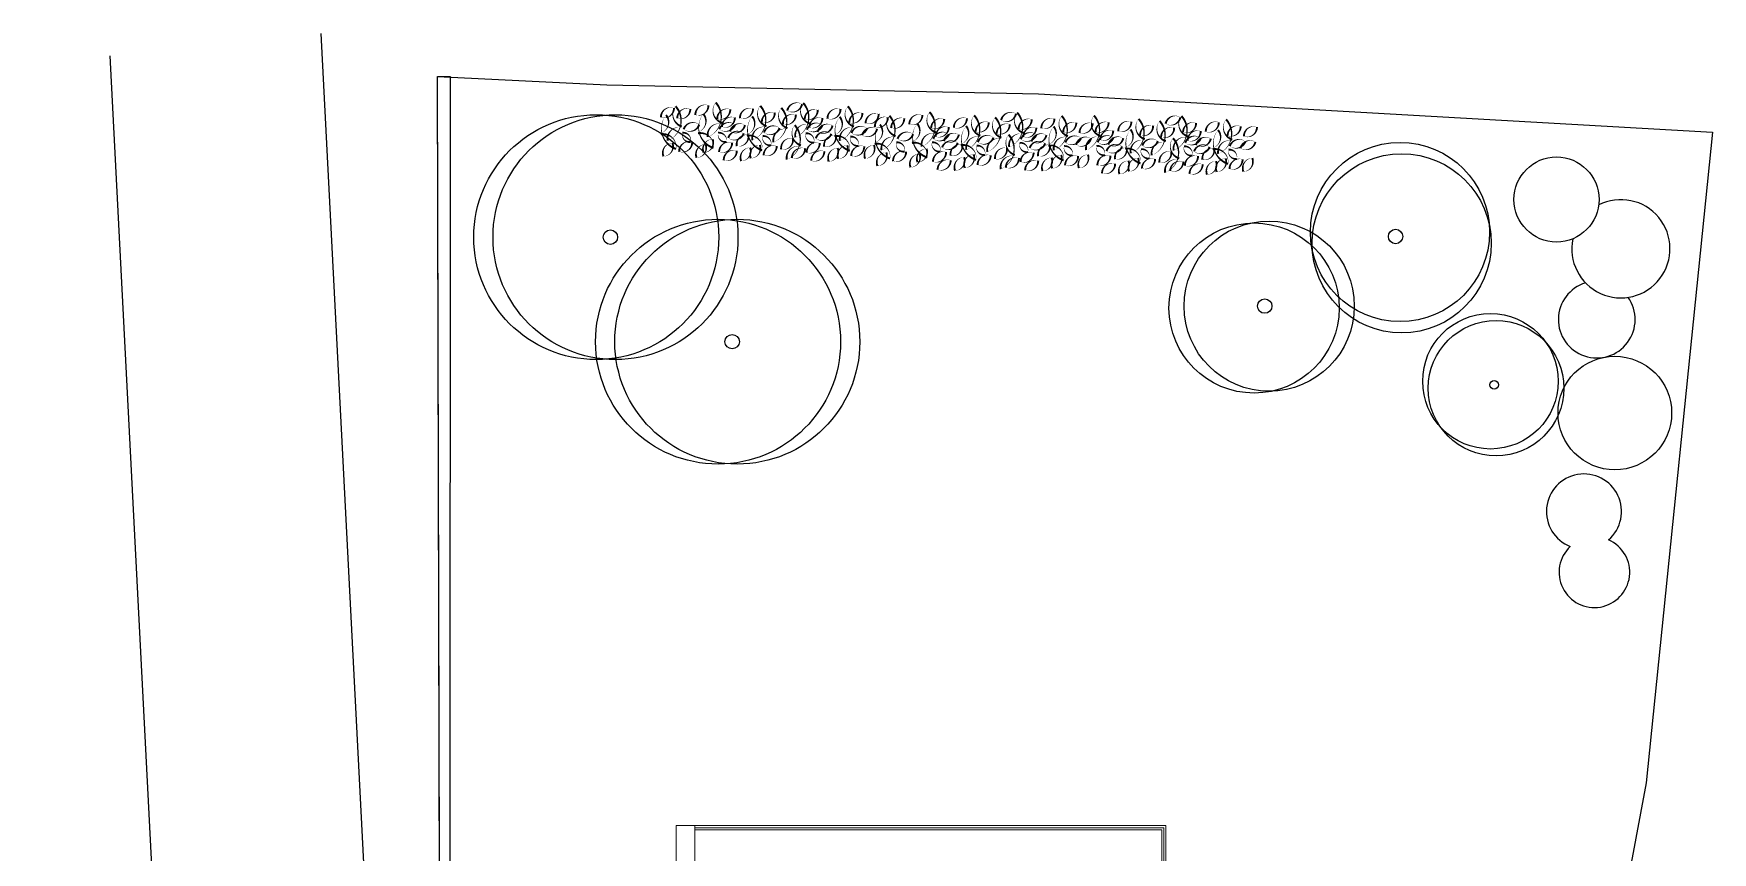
# Model space of a CAD drawing. Header units: metres. Extents: x -45 to 1930, y -347 to 488.
# Drawn here: x 126.15 to 166.59, y 88.86 to 108.59 of the extents above; entities that cross this region are included whole.
import ezdxf

# ---------------------------------------------------------------- set-up
doc = ezdxf.new("R2010")
doc.units = ezdxf.units.M
doc.linetypes.add('GETRENNT', pattern=[31.75, 12.7, -6.35, 0, -6.35, 0, -6.35])
doc.layers.add('zariz.predmety', color=203, linetype='Continuous')
doc.layers.add('ZDIVO', color=1, linetype='Continuous')

msp = doc.modelspace()

# ---------------------------------------------------------------- linework, layer by layer
at = {"linetype": 'Continuous', "lineweight": 0}
for p, q in [((142.073768, 89.51103), (153.423768, 89.51103)), ((142.073768, 89.46103), (153.373768, 89.46103)), ((142.073768, 89.41103), (153.323768, 89.41103)), ((153.323768, 89.41103), (153.323768, 64.156986)), ((153.373768, 89.46103), (153.373768, 64.131882)), ((153.423768, 89.51103), (153.423768, 64.106778))]:
    msp.add_line(p, q, dxfattribs=at)
at = {"layer": 'zariz.predmety', "color": 253, "linetype": 'Continuous', "ltscale": 0.001}
for p, q in [((133.071775, 108.593726), (134.158046, 87.469844)), ((135.936944, 84.540208), (135.881858, 107.557984)), ((135.881858, 107.557984), (136.181858, 107.557984)), ((136.181858, 107.557984), (136.178437, 84.540786))]:
    msp.add_line(p, q, dxfattribs=at)
msp.add_lwpolyline([(126.148976, 55.474895), (128.071548, 63.988856), (129.052328, 87.445361), (127.992548, 108.054081)], dxfattribs=at)
msp.add_lwpolyline([(159.556354, 52.888846), (136.414028, 69.42844), (135.972455, 69.702208), (135.881858, 107.557984), (139.956509, 107.355535), (150.356775, 107.138489), (166.585731, 106.219063), (164.989364, 90.543061), (162.702166, 78.285706), (161.10591, 69.277499), (159.664199, 56.993301)], close=True, dxfattribs=at)
for points in [[(141.572809, 106.80293, 0, 0, 0.520567051), (141.572809, 106.80293, 0, 0.05, 0.520567051), (141.259069, 106.572986, 0, 0.05, 0.520567051), (141.572809, 106.80293, 0.05, 0.05, 0)], [(141.6107, 106.843385, 0, 0, 0.520567051), (141.6107, 106.843385, 0, 0.05, 0.520567051), (141.760531, 106.355022, 0, 0.05, 0.520567051), (141.738851, 106.331921, 0, 0.05, 0.520567051), (141.421756, 106.012549, 0, 0.05, 0.520567051), (141.6107, 106.843385, 0.05, 0.05, 0)], [(141.967024, 106.779804, 0, 0, 0.520567051), (141.967024, 106.779804, 0, 0.05, 0.520567051), (141.653283, 106.549859, 0, 0.05, 0.520567051), (141.967024, 106.779804, 0.05, 0.05, 0)], [(142.403331, 106.864775, 0, 0, 0.520567051), (142.403331, 106.864775, 0, 0.05, 0.520567051), (142.08959, 106.634831, 0, 0.05, 0.520567051), (142.403331, 106.864775, 0.05, 0.05, 0)], [(142.577981, 106.933017, 0, 0, 0.520567051), (142.577981, 106.933017, 0, 0.05, 0.520567051), (142.727812, 106.444655, 0, 0.05, 0.520567051), (142.706131, 106.421553, 0, 0.05, 0.520567051), (142.389037, 106.102181, 0, 0.05, 0.520567051), (142.577981, 106.933017, 0.05, 0.05, 0)], [(142.929575, 106.767752, 0, 0, 0.520567051), (142.929575, 106.767752, 0, 0.05, 0.520567051), (142.615835, 106.537808, 0, 0.05, 0.520567051), (142.929575, 106.767752, 0.05, 0.05, 0)], [(143.476556, 106.785248, 0, 0, 0.520567051), (143.476556, 106.785248, 0, 0.05, 0.520567051), (143.162815, 106.555304, 0, 0.05, 0.520567051), (143.476556, 106.785248, 0.05, 0.05, 0)], [(143.651205, 106.85349, 0, 0, 0.520567051), (143.651205, 106.85349, 0, 0.05, 0.520567051), (143.801036, 106.365128, 0, 0.05, 0.520567051), (143.779356, 106.342026, 0, 0.05, 0.520567051), (143.462262, 106.022654, 0, 0.05, 0.520567051), (143.651205, 106.85349, 0.05, 0.05, 0)], [(144.157456, 106.804647, 0, 0, 0.520567051), (144.157456, 106.804647, 0, 0.05, 0.520567051), (144.307287, 106.316284, 0, 0.05, 0.520567051), (144.285606, 106.293183, 0, 0.05, 0.520567051), (143.968512, 105.973811, 0, 0.05, 0.520567051), (144.157456, 106.804647, 0.05, 0.05, 0)], [(144.302696, 106.736601, 0, 0, 0.520567051), (144.302696, 106.736601, 0, 0.05, 0.520567051), (144.659266, 106.892053, 0, 0.05, 0.520567051), (144.302696, 106.736601, 0.05, 0.05, 0)], [(144.6861, 106.921432, 0, 0, 0.520567051), (144.6861, 106.921432, 0, 0.05, 0.520567051), (144.835932, 106.43307, 0, 0.05, 0.520567051), (144.814251, 106.409969, 0, 0.05, 0.520567051), (144.497157, 106.090597, 0, 0.05, 0.520567051), (144.6861, 106.921432, 0.05, 0.05, 0)], [(145.037695, 106.756168, 0, 0, 0.520567051), (145.037695, 106.756168, 0, 0.05, 0.520567051), (144.723954, 106.526223, 0, 0.05, 0.520567051), (145.037695, 106.756168, 0.05, 0.05, 0)], [(145.584675, 106.773664, 0, 0, 0.520567051), (145.584675, 106.773664, 0, 0.05, 0.520567051), (145.270935, 106.543719, 0, 0.05, 0.520567051), (145.584675, 106.773664, 0.05, 0.05, 0)], [(145.759325, 106.841905, 0, 0, 0.520567051), (145.759325, 106.841905, 0, 0.05, 0.520567051), (145.909156, 106.353543, 0, 0.05, 0.520567051), (145.887476, 106.330441, 0, 0.05, 0.520567051), (145.570381, 106.01107, 0, 0.05, 0.520567051), (145.759325, 106.841905, 0.05, 0.05, 0)], [(141.624559, 105.813584, 0, 0, 0.520567051), (141.624559, 105.813584, 0, 0.05, 0.520567051), (141.254799, 106.166039, 0, 0.05, 0.520567051), (141.262391, 106.196797, 0, 0.05, 0.520567051), (141.3825, 106.630526, 0, 0.05, 0.520567051), (141.624559, 105.813584, 0.05, 0.05, 0)], [(142.180556, 106.399253, 0, 0, 0.520567051), (142.180556, 106.399253, 0, 0.05, 0.520567051), (141.807584, 106.288803, 0, 0.05, 0.520567051), (142.180556, 106.399253, 0.05, 0.05, 0)], [(142.522904, 105.837708, 0, 0, 0.520567051), (142.522904, 105.837708, 0, 0.05, 0.520567051), (142.153144, 106.190163, 0, 0.05, 0.520567051), (142.160737, 106.220921, 0, 0.05, 0.520567051), (142.280846, 106.654651, 0, 0.05, 0.520567051), (142.522904, 105.837708, 0.05, 0.05, 0)], [(143.041965, 106.399086, 0, 0, 0.520567051), (143.041965, 106.399086, 0, 0.05, 0.520567051), (142.668992, 106.288637, 0, 0.05, 0.520567051), (143.041965, 106.399086, 0.05, 0.05, 0)], [(143.040248, 106.57128, 0, 0, 0.520567051), (143.040248, 106.57128, 0, 0.05, 0.520567051), (142.726507, 106.341335, 0, 0.05, 0.520567051), (143.040248, 106.57128, 0.05, 0.05, 0)], [(142.926724, 106.233682, 0, 0, 0.520567051), (142.926724, 106.233682, 0, 0.05, 0.520567051), (143.283294, 106.389134, 0, 0.05, 0.520567051), (142.926724, 106.233682, 0.05, 0.05, 0)], [(143.699059, 105.781037, 0, 0, 0.520567051), (143.699059, 105.781037, 0, 0.05, 0.520567051), (143.329298, 106.133492, 0, 0.05, 0.520567051), (143.336891, 106.16425, 0, 0.05, 0.520567051), (143.457, 106.59798, 0, 0.05, 0.520567051), (143.699059, 105.781037, 0.05, 0.05, 0)], [(144.0028, 106.688225, 0, 0, 0.520567051), (144.0028, 106.688225, 0, 0.05, 0.520567051), (143.689059, 106.458281, 0, 0.05, 0.520567051), (144.0028, 106.688225, 0.05, 0.05, 0)], [(144.11519, 106.319559, 0, 0, 0.520567051), (144.11519, 106.319559, 0, 0.05, 0.520567051), (143.742217, 106.20911, 0, 0.05, 0.520567051), (144.11519, 106.319559, 0.05, 0.05, 0)], [(144.50905, 106.639382, 0, 0, 0.520567051), (144.50905, 106.639382, 0, 0.05, 0.520567051), (144.195309, 106.409437, 0, 0.05, 0.520567051), (144.50905, 106.639382, 0.05, 0.05, 0)], [(144.480887, 106.388538, 0, 0, 0.520567051), (144.480887, 106.388538, 0, 0.05, 0.520567051), (144.630718, 105.900175, 0, 0.05, 0.520567051), (144.609038, 105.877074, 0, 0.05, 0.520567051), (144.291943, 105.557702, 0, 0.05, 0.520567051), (144.480887, 106.388538, 0.05, 0.05, 0)], [(145.150085, 106.387502, 0, 0, 0.520567051), (145.150085, 106.387502, 0, 0.05, 0.520567051), (144.777112, 106.277052, 0, 0.05, 0.520567051), (145.150085, 106.387502, 0.05, 0.05, 0)], [(145.148368, 106.559695, 0, 0, 0.520567051), (145.148368, 106.559695, 0, 0.05, 0.520567051), (144.834627, 106.329751, 0, 0.05, 0.520567051), (145.148368, 106.559695, 0.05, 0.05, 0)], [(145.034843, 106.222097, 0, 0, 0.520567051), (145.034843, 106.222097, 0, 0.05, 0.520567051), (145.391413, 106.37755, 0, 0.05, 0.520567051), (145.034843, 106.222097, 0.05, 0.05, 0)], [(145.807178, 105.769452, 0, 0, 0.520567051), (145.807178, 105.769452, 0, 0.05, 0.520567051), (145.437418, 106.121908, 0, 0.05, 0.520567051), (145.445011, 106.152666, 0, 0.05, 0.520567051), (145.565119, 106.586395, 0, 0.05, 0.520567051), (145.807178, 105.769452, 0.05, 0.05, 0)], [(146.11092, 106.676641, 0, 0, 0.520567051), (146.11092, 106.676641, 0, 0.05, 0.520567051), (145.797179, 106.446696, 0, 0.05, 0.520567051), (146.11092, 106.676641, 0.05, 0.05, 0)], [(146.223309, 106.307975, 0, 0, 0.520567051), (146.223309, 106.307975, 0, 0.05, 0.520567051), (145.850337, 106.197525, 0, 0.05, 0.520567051), (146.223309, 106.307975, 0.05, 0.05, 0)], [(146.108068, 106.14257, 0, 0, 0.520567051), (146.108068, 106.14257, 0, 0.05, 0.520567051), (146.464638, 106.298022, 0, 0.05, 0.520567051), (146.108068, 106.14257, 0.05, 0.05, 0)], [(146.503505, 106.659696, 0, 0, 0.520567051), (146.503505, 106.659696, 0, 0.05, 0.520567051), (146.189765, 106.429751, 0, 0.05, 0.520567051), (146.503505, 106.659696, 0.05, 0.05, 0)], [(146.776676, 105.583124, 0, 0, 0.520567051), (146.776676, 105.583124, 0, 0.05, 0.520567051), (146.406916, 105.935579, 0, 0.05, 0.520567051), (146.414508, 105.966337, 0, 0.05, 0.520567051), (146.534617, 106.400067, 0, 0.05, 0.520567051), (146.776676, 105.583124, 0.05, 0.05, 0)], [(146.724926, 106.572471, 0, 0, 0.520567051), (146.724926, 106.572471, 0, 0.05, 0.520567051), (146.411186, 106.342526, 0, 0.05, 0.520567051), (146.724926, 106.572471, 0.05, 0.05, 0)], [(146.762817, 106.612925, 0, 0, 0.520567051), (146.762817, 106.612925, 0, 0.05, 0.520567051), (146.912648, 106.124562, 0, 0.05, 0.520567051), (146.890968, 106.101461, 0, 0.05, 0.520567051), (146.573873, 105.782089, 0, 0.05, 0.520567051), (146.762817, 106.612925, 0.05, 0.05, 0)], [(147.119141, 106.549344, 0, 0, 0.520567051), (147.119141, 106.549344, 0, 0.05, 0.520567051), (146.8054, 106.3194, 0, 0.05, 0.520567051), (147.119141, 106.549344, 0.05, 0.05, 0)], [(147.555448, 106.634316, 0, 0, 0.520567051), (147.555448, 106.634316, 0, 0.05, 0.520567051), (147.241707, 106.404371, 0, 0.05, 0.520567051), (147.555448, 106.634316, 0.05, 0.05, 0)], [(147.675021, 105.607248, 0, 0, 0.520567051), (147.675021, 105.607248, 0, 0.05, 0.520567051), (147.305261, 105.959703, 0, 0.05, 0.520567051), (147.312854, 105.990462, 0, 0.05, 0.520567051), (147.432963, 106.424191, 0, 0.05, 0.520567051), (147.675021, 105.607248, 0.05, 0.05, 0)], [(147.730098, 106.702558, 0, 0, 0.520567051), (147.730098, 106.702558, 0, 0.05, 0.520567051), (147.879929, 106.214195, 0, 0.05, 0.520567051), (147.858248, 106.191094, 0, 0.05, 0.520567051), (147.541154, 105.871722, 0, 0.05, 0.520567051), (147.730098, 106.702558, 0.05, 0.05, 0)], [(148.081693, 106.537293, 0, 0, 0.520567051), (148.081693, 106.537293, 0, 0.05, 0.520567051), (147.767952, 106.307348, 0, 0.05, 0.520567051), (148.081693, 106.537293, 0.05, 0.05, 0)], [(148.192365, 106.34082, 0, 0, 0.520567051), (148.192365, 106.34082, 0, 0.05, 0.520567051), (147.878625, 106.110876, 0, 0.05, 0.520567051), (148.192365, 106.34082, 0.05, 0.05, 0)], [(148.628673, 106.554789, 0, 0, 0.520567051), (148.628673, 106.554789, 0, 0.05, 0.520567051), (148.314932, 106.324844, 0, 0.05, 0.520567051), (148.628673, 106.554789, 0.05, 0.05, 0)], [(148.851176, 105.550577, 0, 0, 0.520567051), (148.851176, 105.550577, 0, 0.05, 0.520567051), (148.481415, 105.903033, 0, 0.05, 0.520567051), (148.489008, 105.933791, 0, 0.05, 0.520567051), (148.609117, 106.36752, 0, 0.05, 0.520567051), (148.851176, 105.550577, 0.05, 0.05, 0)], [(148.803322, 106.62303, 0, 0, 0.520567051), (148.803322, 106.62303, 0, 0.05, 0.520567051), (148.953153, 106.134668, 0, 0.05, 0.520567051), (148.931473, 106.111566, 0, 0.05, 0.520567051), (148.614379, 105.792195, 0, 0.05, 0.520567051), (148.803322, 106.62303, 0.05, 0.05, 0)], [(149.154917, 106.457766, 0, 0, 0.520567051), (149.154917, 106.457766, 0, 0.05, 0.520567051), (148.841176, 106.227821, 0, 0.05, 0.520567051), (149.154917, 106.457766, 0.05, 0.05, 0)], [(149.309573, 106.574187, 0, 0, 0.520567051), (149.309573, 106.574187, 0, 0.05, 0.520567051), (149.459404, 106.085824, 0, 0.05, 0.520567051), (149.437723, 106.062723, 0, 0.05, 0.520567051), (149.120629, 105.743351, 0, 0.05, 0.520567051), (149.309573, 106.574187, 0.05, 0.05, 0)], [(149.661167, 106.408922, 0, 0, 0.520567051), (149.661167, 106.408922, 0, 0.05, 0.520567051), (149.347426, 106.178978, 0, 0.05, 0.520567051), (149.661167, 106.408922, 0.05, 0.05, 0)], [(149.454813, 106.506142, 0, 0, 0.520567051), (149.454813, 106.506142, 0, 0.05, 0.520567051), (149.811383, 106.661594, 0, 0.05, 0.520567051), (149.454813, 106.506142, 0.05, 0.05, 0)], [(149.838218, 106.690973, 0, 0, 0.520567051), (149.838218, 106.690973, 0, 0.05, 0.520567051), (149.988049, 106.20261, 0, 0.05, 0.520567051), (149.966368, 106.179509, 0, 0.05, 0.520567051), (149.649274, 105.860137, 0, 0.05, 0.520567051), (149.838218, 106.690973, 0.05, 0.05, 0)], [(150.189812, 106.525708, 0, 0, 0.520567051), (150.189812, 106.525708, 0, 0.05, 0.520567051), (149.876071, 106.295764, 0, 0.05, 0.520567051), (150.189812, 106.525708, 0.05, 0.05, 0)], [(150.300485, 106.329235, 0, 0, 0.520567051), (150.300485, 106.329235, 0, 0.05, 0.520567051), (149.986744, 106.099291, 0, 0.05, 0.520567051), (150.300485, 106.329235, 0.05, 0.05, 0)], [(150.736792, 106.543204, 0, 0, 0.520567051), (150.736792, 106.543204, 0, 0.05, 0.520567051), (150.423052, 106.31326, 0, 0.05, 0.520567051), (150.736792, 106.543204, 0.05, 0.05, 0)], [(150.959295, 105.538993, 0, 0, 0.520567051), (150.959295, 105.538993, 0, 0.05, 0.520567051), (150.589535, 105.891448, 0, 0.05, 0.520567051), (150.597128, 105.922206, 0, 0.05, 0.520567051), (150.717236, 106.355935, 0, 0.05, 0.520567051), (150.959295, 105.538993, 0.05, 0.05, 0)], [(150.911442, 106.611446, 0, 0, 0.520567051), (150.911442, 106.611446, 0, 0.05, 0.520567051), (151.061273, 106.123083, 0, 0.05, 0.520567051), (151.039593, 106.099982, 0, 0.05, 0.520567051), (150.722498, 105.78061, 0, 0.05, 0.520567051), (150.911442, 106.611446, 0.05, 0.05, 0)], [(151.263037, 106.446181, 0, 0, 0.520567051), (151.263037, 106.446181, 0, 0.05, 0.520567051), (150.949296, 106.216236, 0, 0.05, 0.520567051), (151.263037, 106.446181, 0.05, 0.05, 0)], [(151.655623, 106.429236, 0, 0, 0.520567051), (151.655623, 106.429236, 0, 0.05, 0.520567051), (151.341882, 106.199291, 0, 0.05, 0.520567051), (151.655623, 106.429236, 0.05, 0.05, 0)], [(151.690015, 106.617598, 0, 0, 0.520567051), (151.690015, 106.617598, 0, 0.05, 0.520567051), (151.839846, 106.129236, 0, 0.05, 0.520567051), (151.818166, 106.106135, 0, 0.05, 0.520567051), (151.501071, 105.786763, 0, 0.05, 0.520567051), (151.690015, 106.617598, 0.05, 0.05, 0)], [(152.04161, 106.452334, 0, 0, 0.520567051), (152.04161, 106.452334, 0, 0.05, 0.520567051), (151.727869, 106.222389, 0, 0.05, 0.520567051), (152.04161, 106.452334, 0.05, 0.05, 0)], [(152.58859, 106.46983, 0, 0, 0.520567051), (152.58859, 106.46983, 0, 0.05, 0.520567051), (152.274849, 106.239885, 0, 0.05, 0.520567051), (152.58859, 106.46983, 0.05, 0.05, 0)], [(152.76324, 106.538071, 0, 0, 0.520567051), (152.76324, 106.538071, 0, 0.05, 0.520567051), (152.913071, 106.049709, 0, 0.05, 0.520567051), (152.89139, 106.026607, 0, 0.05, 0.520567051), (152.574296, 105.707235, 0, 0.05, 0.520567051), (152.76324, 106.538071, 0.05, 0.05, 0)], [(153.114834, 106.372807, 0, 0, 0.520567051), (153.114834, 106.372807, 0, 0.05, 0.520567051), (152.801093, 106.142862, 0, 0.05, 0.520567051), (153.114834, 106.372807, 0.05, 0.05, 0)], [(153.26949, 106.489228, 0, 0, 0.520567051), (153.26949, 106.489228, 0, 0.05, 0.520567051), (153.419321, 106.000865, 0, 0.05, 0.520567051), (153.39764, 105.977764, 0, 0.05, 0.520567051), (153.080546, 105.658392, 0, 0.05, 0.520567051), (153.26949, 106.489228, 0.05, 0.05, 0)], [(153.621084, 106.323963, 0, 0, 0.520567051), (153.621084, 106.323963, 0, 0.05, 0.520567051), (153.307344, 106.094019, 0, 0.05, 0.520567051), (153.621084, 106.323963, 0.05, 0.05, 0)], [(153.41473, 106.421182, 0, 0, 0.520567051), (153.41473, 106.421182, 0, 0.05, 0.520567051), (153.7713, 106.576635, 0, 0.05, 0.520567051), (153.41473, 106.421182, 0.05, 0.05, 0)], [(153.798135, 106.606014, 0, 0, 0.520567051), (153.798135, 106.606014, 0, 0.05, 0.520567051), (153.947966, 106.117651, 0, 0.05, 0.520567051), (153.926285, 106.09455, 0, 0.05, 0.520567051), (153.609191, 105.775178, 0, 0.05, 0.520567051), (153.798135, 106.606014, 0.05, 0.05, 0)], [(154.149729, 106.440749, 0, 0, 0.520567051), (154.149729, 106.440749, 0, 0.05, 0.520567051), (153.835989, 106.210805, 0, 0.05, 0.520567051), (154.149729, 106.440749, 0.05, 0.05, 0)], [(154.69671, 106.458245, 0, 0, 0.520567051), (154.69671, 106.458245, 0, 0.05, 0.520567051), (154.382969, 106.2283, 0, 0.05, 0.520567051), (154.69671, 106.458245, 0.05, 0.05, 0)], [(154.871359, 106.526487, 0, 0, 0.520567051), (154.871359, 106.526487, 0, 0.05, 0.520567051), (155.02119, 106.038124, 0, 0.05, 0.520567051), (154.99951, 106.015023, 0, 0.05, 0.520567051), (154.682416, 105.695651, 0, 0.05, 0.520567051), (154.871359, 106.526487, 0.05, 0.05, 0)], [(155.222954, 106.361222, 0, 0, 0.520567051), (155.222954, 106.361222, 0, 0.05, 0.520567051), (154.909213, 106.131277, 0, 0.05, 0.520567051), (155.222954, 106.361222, 0.05, 0.05, 0)], [(155.61554, 106.344277, 0, 0, 0.520567051), (155.61554, 106.344277, 0, 0.05, 0.520567051), (155.301799, 106.114332, 0, 0.05, 0.520567051), (155.61554, 106.344277, 0.05, 0.05, 0)], [(141.53586, 105.958873, 0, 0, 0.520567051), (141.53586, 105.958873, 0, 0.05, 0.520567051), (141.32041, 105.635007, 0, 0.05, 0.520567051), (141.53586, 105.958873, 0.05, 0.05, 0)], [(141.698708, 105.74966, 0, 0, 0.520567051), (141.698708, 105.74966, 0, 0.05, 0.520567051), (142.012449, 105.979604, 0, 0.05, 0.520567051), (141.698708, 105.74966, 0.05, 0.05, 0)], [(141.976271, 105.979972, 0, 0, 0.520567051), (141.976271, 105.979972, 0, 0.05, 0.520567051), (141.776561, 106.202264, 0, 0.05, 0.520567051), (141.976271, 105.979972, 0.05, 0.05, 0)], [(142.334464, 105.925432, 0, 0, 0.520567051), (142.334464, 105.925432, 0, 0.05, 0.520567051), (142.119014, 105.601566, 0, 0.05, 0.520567051), (142.334464, 105.925432, 0.05, 0.05, 0)], [(142.503141, 106.048506, 0, 0, 0.520567051), (142.503141, 106.048506, 0, 0.05, 0.520567051), (142.287691, 105.72464, 0, 0.05, 0.520567051), (142.503141, 106.048506, 0.05, 0.05, 0)], [(142.83768, 105.979805, 0, 0, 0.520567051), (142.83768, 105.979805, 0, 0.05, 0.520567051), (142.63797, 106.202098, 0, 0.05, 0.520567051), (142.83768, 105.979805, 0.05, 0.05, 0)], [(142.66126, 105.737608, 0, 0, 0.520567051), (142.66126, 105.737608, 0, 0.05, 0.520567051), (142.975001, 105.967553, 0, 0.05, 0.520567051), (142.66126, 105.737608, 0.05, 0.05, 0)], [(143.253781, 106.190729, 0, 0, 0.520567051), (143.253781, 106.190729, 0, 0.05, 0.520567051), (142.880808, 106.080279, 0, 0.05, 0.520567051), (143.253781, 106.190729, 0.05, 0.05, 0)], [(143.083572, 105.881624, 0, 0, 0.520567051), (143.083572, 105.881624, 0, 0.05, 0.520567051), (143.366673, 106.148385, 0, 0.05, 0.520567051), (143.083572, 105.881624, 0.05, 0.05, 0)], [(143.910904, 105.900278, 0, 0, 0.520567051), (143.910904, 105.900278, 0, 0.05, 0.520567051), (143.711195, 106.122571, 0, 0.05, 0.520567051), (143.910904, 105.900278, 0.05, 0.05, 0)], [(144.156796, 105.802097, 0, 0, 0.520567051), (144.156796, 105.802097, 0, 0.05, 0.520567051), (144.439897, 106.068858, 0, 0.05, 0.520567051), (144.156796, 105.802097, 0.05, 0.05, 0)], [(144.945799, 105.968221, 0, 0, 0.520567051), (144.945799, 105.968221, 0, 0.05, 0.520567051), (144.74609, 106.190513, 0, 0.05, 0.520567051), (144.945799, 105.968221, 0.05, 0.05, 0)], [(144.76938, 105.726024, 0, 0, 0.520567051), (144.76938, 105.726024, 0, 0.05, 0.520567051), (145.083121, 105.955968, 0, 0.05, 0.520567051), (144.76938, 105.726024, 0.05, 0.05, 0)], [(145.3619, 106.179144, 0, 0, 0.520567051), (145.3619, 106.179144, 0, 0.05, 0.520567051), (144.988928, 106.068694, 0, 0.05, 0.520567051), (145.3619, 106.179144, 0.05, 0.05, 0)], [(145.191691, 105.87004, 0, 0, 0.520567051), (145.191691, 105.87004, 0, 0.05, 0.520567051), (145.474792, 106.136801, 0, 0.05, 0.520567051), (145.191691, 105.87004, 0.05, 0.05, 0)], [(146.019024, 105.888693, 0, 0, 0.520567051), (146.019024, 105.888693, 0, 0.05, 0.520567051), (145.819314, 106.110986, 0, 0.05, 0.520567051), (146.019024, 105.888693, 0.05, 0.05, 0)], [(147.128388, 105.749512, 0, 0, 0.520567051), (147.128388, 105.749512, 0, 0.05, 0.520567051), (146.928678, 105.971805, 0, 0.05, 0.520567051), (147.128388, 105.749512, 0.05, 0.05, 0)], [(147.332673, 106.168793, 0, 0, 0.520567051), (147.332673, 106.168793, 0, 0.05, 0.520567051), (146.959701, 106.058343, 0, 0.05, 0.520567051), (147.332673, 106.168793, 0.05, 0.05, 0)], [(147.989797, 105.749346, 0, 0, 0.520567051), (147.989797, 105.749346, 0, 0.05, 0.520567051), (147.790087, 105.971639, 0, 0.05, 0.520567051), (147.989797, 105.749346, 0.05, 0.05, 0)], [(148.194082, 106.168627, 0, 0, 0.520567051), (148.194082, 106.168627, 0, 0.05, 0.520567051), (147.821109, 106.058177, 0, 0.05, 0.520567051), (148.194082, 106.168627, 0.05, 0.05, 0)], [(148.405898, 105.960269, 0, 0, 0.520567051), (148.405898, 105.960269, 0, 0.05, 0.520567051), (148.032925, 105.849819, 0, 0.05, 0.520567051), (148.405898, 105.960269, 0.05, 0.05, 0)], [(148.078841, 106.003222, 0, 0, 0.520567051), (148.078841, 106.003222, 0, 0.05, 0.520567051), (148.435411, 106.158675, 0, 0.05, 0.520567051), (148.078841, 106.003222, 0.05, 0.05, 0)], [(148.235689, 105.651165, 0, 0, 0.520567051), (148.235689, 105.651165, 0, 0.05, 0.520567051), (148.51879, 105.917926, 0, 0.05, 0.520567051), (148.235689, 105.651165, 0.05, 0.05, 0)], [(149.267307, 106.0891, 0, 0, 0.520567051), (149.267307, 106.0891, 0, 0.05, 0.520567051), (148.894334, 105.97865, 0, 0.05, 0.520567051), (149.267307, 106.0891, 0.05, 0.05, 0)], [(149.633004, 106.158078, 0, 0, 0.520567051), (149.633004, 106.158078, 0, 0.05, 0.520567051), (149.782835, 105.669716, 0, 0.05, 0.520567051), (149.761155, 105.646614, 0, 0.05, 0.520567051), (149.44406, 105.327242, 0, 0.05, 0.520567051), (149.633004, 106.158078, 0.05, 0.05, 0)], [(150.097916, 105.737761, 0, 0, 0.520567051), (150.097916, 105.737761, 0, 0.05, 0.520567051), (149.898207, 105.960054, 0, 0.05, 0.520567051), (150.097916, 105.737761, 0.05, 0.05, 0)], [(150.302202, 106.157042, 0, 0, 0.520567051), (150.302202, 106.157042, 0, 0.05, 0.520567051), (149.929229, 106.046592, 0, 0.05, 0.520567051), (150.302202, 106.157042, 0.05, 0.05, 0)], [(150.514017, 105.948684, 0, 0, 0.520567051), (150.514017, 105.948684, 0, 0.05, 0.520567051), (150.141045, 105.838235, 0, 0.05, 0.520567051), (150.514017, 105.948684, 0.05, 0.05, 0)], [(150.18696, 105.991638, 0, 0, 0.520567051), (150.18696, 105.991638, 0, 0.05, 0.520567051), (150.54353, 106.14709, 0, 0.05, 0.520567051), (150.18696, 105.991638, 0.05, 0.05, 0)], [(151.375426, 106.077515, 0, 0, 0.520567051), (151.375426, 106.077515, 0, 0.05, 0.520567051), (151.002454, 105.967065, 0, 0.05, 0.520567051), (151.375426, 106.077515, 0.05, 0.05, 0)], [(151.260185, 105.912111, 0, 0, 0.520567051), (151.260185, 105.912111, 0, 0.05, 0.520567051), (151.616755, 106.067563, 0, 0.05, 0.520567051), (151.260185, 105.912111, 0.05, 0.05, 0)], [(152.153999, 106.083668, 0, 0, 0.520567051), (152.153999, 106.083668, 0, 0.05, 0.520567051), (151.781027, 105.973218, 0, 0.05, 0.520567051), (152.153999, 106.083668, 0.05, 0.05, 0)], [(152.152283, 106.255861, 0, 0, 0.520567051), (152.152283, 106.255861, 0, 0.05, 0.520567051), (151.838542, 106.025916, 0, 0.05, 0.520567051), (152.152283, 106.255861, 0.05, 0.05, 0)], [(152.365815, 105.87531, 0, 0, 0.520567051), (152.365815, 105.87531, 0, 0.05, 0.520567051), (151.992842, 105.76486, 0, 0.05, 0.520567051), (152.365815, 105.87531, 0.05, 0.05, 0)], [(152.038758, 105.918263, 0, 0, 0.520567051), (152.038758, 105.918263, 0, 0.05, 0.520567051), (152.395328, 106.073716, 0, 0.05, 0.520567051), (152.038758, 105.918263, 0.05, 0.05, 0)], [(152.811093, 105.465618, 0, 0, 0.520567051), (152.811093, 105.465618, 0, 0.05, 0.520567051), (152.441333, 105.818073, 0, 0.05, 0.520567051), (152.448925, 105.848832, 0, 0.05, 0.520567051), (152.569034, 106.282561, 0, 0.05, 0.520567051), (152.811093, 105.465618, 0.05, 0.05, 0)], [(153.227224, 106.004141, 0, 0, 0.520567051), (153.227224, 106.004141, 0, 0.05, 0.520567051), (152.854251, 105.893691, 0, 0.05, 0.520567051), (153.227224, 106.004141, 0.05, 0.05, 0)], [(153.592921, 106.073119, 0, 0, 0.520567051), (153.592921, 106.073119, 0, 0.05, 0.520567051), (153.742752, 105.584757, 0, 0.05, 0.520567051), (153.721072, 105.561655, 0, 0.05, 0.520567051), (153.403978, 105.242283, 0, 0.05, 0.520567051), (153.592921, 106.073119, 0.05, 0.05, 0)], [(154.262119, 106.072083, 0, 0, 0.520567051), (154.262119, 106.072083, 0, 0.05, 0.520567051), (153.889146, 105.961633, 0, 0.05, 0.520567051), (154.262119, 106.072083, 0.05, 0.05, 0)], [(154.260402, 106.244276, 0, 0, 0.520567051), (154.260402, 106.244276, 0, 0.05, 0.520567051), (153.946661, 106.014332, 0, 0.05, 0.520567051), (154.260402, 106.244276, 0.05, 0.05, 0)], [(154.146877, 105.906679, 0, 0, 0.520567051), (154.146877, 105.906679, 0, 0.05, 0.520567051), (154.503448, 106.062131, 0, 0.05, 0.520567051), (154.146877, 105.906679, 0.05, 0.05, 0)], [(154.919212, 105.454034, 0, 0, 0.520567051), (154.919212, 105.454034, 0, 0.05, 0.520567051), (154.549452, 105.806489, 0, 0.05, 0.520567051), (154.557045, 105.837247, 0, 0.05, 0.520567051), (154.677154, 106.270976, 0, 0.05, 0.520567051), (154.919212, 105.454034, 0.05, 0.05, 0)], [(155.335344, 105.992556, 0, 0, 0.520567051), (155.335344, 105.992556, 0, 0.05, 0.520567051), (154.962371, 105.882106, 0, 0.05, 0.520567051), (155.335344, 105.992556, 0.05, 0.05, 0)], [(155.220102, 105.827151, 0, 0, 0.520567051), (155.220102, 105.827151, 0, 0.05, 0.520567051), (155.576672, 105.982604, 0, 0.05, 0.520567051), (155.220102, 105.827151, 0.05, 0.05, 0)], [(142.771933, 105.541136, 0, 0, 0.520567051), (142.771933, 105.541136, 0, 0.05, 0.520567051), (143.085674, 105.77108, 0, 0.05, 0.520567051), (142.771933, 105.541136, 0.05, 0.05, 0)], [(143.407688, 105.845905, 0, 0, 0.520567051), (143.407688, 105.845905, 0, 0.05, 0.520567051), (143.192239, 105.522039, 0, 0.05, 0.520567051), (143.407688, 105.845905, 0.05, 0.05, 0)], [(143.639458, 105.911995, 0, 0, 0.520567051), (143.639458, 105.911995, 0, 0.05, 0.520567051), (143.424009, 105.588128, 0, 0.05, 0.520567051), (143.639458, 105.911995, 0.05, 0.05, 0)], [(143.734485, 105.658081, 0, 0, 0.520567051), (143.734485, 105.658081, 0, 0.05, 0.520567051), (144.048226, 105.888026, 0, 0.05, 0.520567051), (143.734485, 105.658081, 0.05, 0.05, 0)], [(144.729607, 105.825898, 0, 0, 0.520567051), (144.729607, 105.825898, 0, 0.05, 0.520567051), (144.415867, 105.595953, 0, 0.05, 0.520567051), (144.729607, 105.825898, 0.05, 0.05, 0)], [(144.880053, 105.529551, 0, 0, 0.520567051), (144.880053, 105.529551, 0, 0.05, 0.520567051), (145.193793, 105.759496, 0, 0.05, 0.520567051), (144.880053, 105.529551, 0.05, 0.05, 0)], [(145.515808, 105.83432, 0, 0, 0.520567051), (145.515808, 105.83432, 0, 0.05, 0.520567051), (145.300358, 105.510454, 0, 0.05, 0.520567051), (145.515808, 105.83432, 0.05, 0.05, 0)], [(145.747578, 105.90041, 0, 0, 0.520567051), (145.747578, 105.90041, 0, 0.05, 0.520567051), (145.532128, 105.576544, 0, 0.05, 0.520567051), (145.747578, 105.90041, 0.05, 0.05, 0)], [(145.842604, 105.646497, 0, 0, 0.520567051), (145.842604, 105.646497, 0, 0.05, 0.520567051), (146.156345, 105.876441, 0, 0.05, 0.520567051), (145.842604, 105.646497, 0.05, 0.05, 0)], [(146.391141, 105.907272, 0, 0, 0.520567051), (146.391141, 105.907272, 0, 0.05, 0.520567051), (146.175691, 105.583406, 0, 0.05, 0.520567051), (146.391141, 105.907272, 0.05, 0.05, 0)], [(146.687977, 105.728414, 0, 0, 0.520567051), (146.687977, 105.728414, 0, 0.05, 0.520567051), (146.472527, 105.404547, 0, 0.05, 0.520567051), (146.687977, 105.728414, 0.05, 0.05, 0)], [(146.850825, 105.5192, 0, 0, 0.520567051), (146.850825, 105.5192, 0, 0.05, 0.520567051), (147.164566, 105.749145, 0, 0.05, 0.520567051), (146.850825, 105.5192, 0.05, 0.05, 0)], [(147.486581, 105.694972, 0, 0, 0.520567051), (147.486581, 105.694972, 0, 0.05, 0.520567051), (147.271131, 105.371106, 0, 0.05, 0.520567051), (147.486581, 105.694972, 0.05, 0.05, 0)], [(147.655258, 105.818046, 0, 0, 0.520567051), (147.655258, 105.818046, 0, 0.05, 0.520567051), (147.439808, 105.49418, 0, 0.05, 0.520567051), (147.655258, 105.818046, 0.05, 0.05, 0)], [(147.813377, 105.507149, 0, 0, 0.520567051), (147.813377, 105.507149, 0, 0.05, 0.520567051), (148.127118, 105.737093, 0, 0.05, 0.520567051), (147.813377, 105.507149, 0.05, 0.05, 0)], [(147.92405, 105.310676, 0, 0, 0.520567051), (147.92405, 105.310676, 0, 0.05, 0.520567051), (148.237791, 105.540621, 0, 0.05, 0.520567051), (147.92405, 105.310676, 0.05, 0.05, 0)], [(148.559805, 105.615445, 0, 0, 0.520567051), (148.559805, 105.615445, 0, 0.05, 0.520567051), (148.344356, 105.291579, 0, 0.05, 0.520567051), (148.559805, 105.615445, 0.05, 0.05, 0)], [(148.791575, 105.681535, 0, 0, 0.520567051), (148.791575, 105.681535, 0, 0.05, 0.520567051), (148.576126, 105.357669, 0, 0.05, 0.520567051), (148.791575, 105.681535, 0.05, 0.05, 0)], [(149.063021, 105.669818, 0, 0, 0.520567051), (149.063021, 105.669818, 0, 0.05, 0.520567051), (148.863312, 105.892111, 0, 0.05, 0.520567051), (149.063021, 105.669818, 0.05, 0.05, 0)], [(148.886602, 105.427622, 0, 0, 0.520567051), (148.886602, 105.427622, 0, 0.05, 0.520567051), (149.200343, 105.657566, 0, 0.05, 0.520567051), (148.886602, 105.427622, 0.05, 0.05, 0)], [(149.308913, 105.571637, 0, 0, 0.520567051), (149.308913, 105.571637, 0, 0.05, 0.520567051), (149.592014, 105.838399, 0, 0.05, 0.520567051), (149.308913, 105.571637, 0.05, 0.05, 0)], [(149.881724, 105.595438, 0, 0, 0.520567051), (149.881724, 105.595438, 0, 0.05, 0.520567051), (149.567984, 105.365493, 0, 0.05, 0.520567051), (149.881724, 105.595438, 0.05, 0.05, 0)], [(149.921497, 105.495564, 0, 0, 0.520567051), (149.921497, 105.495564, 0, 0.05, 0.520567051), (150.235238, 105.725509, 0, 0.05, 0.520567051), (149.921497, 105.495564, 0.05, 0.05, 0)], [(150.03217, 105.299091, 0, 0, 0.520567051), (150.03217, 105.299091, 0, 0.05, 0.520567051), (150.34591, 105.529036, 0, 0.05, 0.520567051), (150.03217, 105.299091, 0.05, 0.05, 0)], [(150.343808, 105.63958, 0, 0, 0.520567051), (150.343808, 105.63958, 0, 0.05, 0.520567051), (150.626909, 105.906341, 0, 0.05, 0.520567051), (150.343808, 105.63958, 0.05, 0.05, 0)], [(150.667925, 105.603861, 0, 0, 0.520567051), (150.667925, 105.603861, 0, 0.05, 0.520567051), (150.452475, 105.279995, 0, 0.05, 0.520567051), (150.667925, 105.603861, 0.05, 0.05, 0)], [(150.899695, 105.66995, 0, 0, 0.520567051), (150.899695, 105.66995, 0, 0.05, 0.520567051), (150.684245, 105.346084, 0, 0.05, 0.520567051), (150.899695, 105.66995, 0.05, 0.05, 0)], [(151.171141, 105.658234, 0, 0, 0.520567051), (151.171141, 105.658234, 0, 0.05, 0.520567051), (150.971431, 105.880527, 0, 0.05, 0.520567051), (151.171141, 105.658234, 0.05, 0.05, 0)], [(150.994721, 105.416037, 0, 0, 0.520567051), (150.994721, 105.416037, 0, 0.05, 0.520567051), (151.308462, 105.645981, 0, 0.05, 0.520567051), (150.994721, 105.416037, 0.05, 0.05, 0)], [(151.543258, 105.676813, 0, 0, 0.520567051), (151.543258, 105.676813, 0, 0.05, 0.520567051), (151.327808, 105.352947, 0, 0.05, 0.520567051), (151.543258, 105.676813, 0.05, 0.05, 0)], [(151.949714, 105.664387, 0, 0, 0.520567051), (151.949714, 105.664387, 0, 0.05, 0.520567051), (151.750004, 105.886679, 0, 0.05, 0.520567051), (151.949714, 105.664387, 0.05, 0.05, 0)], [(151.773294, 105.42219, 0, 0, 0.520567051), (151.773294, 105.42219, 0, 0.05, 0.520567051), (152.087035, 105.652134, 0, 0.05, 0.520567051), (151.773294, 105.42219, 0.05, 0.05, 0)], [(152.195606, 105.566205, 0, 0, 0.520567051), (152.195606, 105.566205, 0, 0.05, 0.520567051), (152.478707, 105.832967, 0, 0.05, 0.520567051), (152.195606, 105.566205, 0.05, 0.05, 0)], [(152.519723, 105.530486, 0, 0, 0.520567051), (152.519723, 105.530486, 0, 0.05, 0.520567051), (152.304273, 105.20662, 0, 0.05, 0.520567051), (152.519723, 105.530486, 0.05, 0.05, 0)], [(152.751492, 105.596576, 0, 0, 0.520567051), (152.751492, 105.596576, 0, 0.05, 0.520567051), (152.536043, 105.27271, 0, 0.05, 0.520567051), (152.751492, 105.596576, 0.05, 0.05, 0)], [(153.022939, 105.584859, 0, 0, 0.520567051), (153.022939, 105.584859, 0, 0.05, 0.520567051), (152.823229, 105.807152, 0, 0.05, 0.520567051), (153.022939, 105.584859, 0.05, 0.05, 0)], [(152.846519, 105.342663, 0, 0, 0.520567051), (152.846519, 105.342663, 0, 0.05, 0.520567051), (153.16026, 105.572607, 0, 0.05, 0.520567051), (152.846519, 105.342663, 0.05, 0.05, 0)], [(153.26883, 105.486678, 0, 0, 0.520567051), (153.26883, 105.486678, 0, 0.05, 0.520567051), (153.551932, 105.75344, 0, 0.05, 0.520567051), (153.26883, 105.486678, 0.05, 0.05, 0)], [(153.841642, 105.510479, 0, 0, 0.520567051), (153.841642, 105.510479, 0, 0.05, 0.520567051), (153.527901, 105.280534, 0, 0.05, 0.520567051), (153.841642, 105.510479, 0.05, 0.05, 0)], [(154.057834, 105.652802, 0, 0, 0.520567051), (154.057834, 105.652802, 0, 0.05, 0.520567051), (153.858124, 105.875095, 0, 0.05, 0.520567051), (154.057834, 105.652802, 0.05, 0.05, 0)], [(153.881414, 105.410605, 0, 0, 0.520567051), (153.881414, 105.410605, 0, 0.05, 0.520567051), (154.195155, 105.64055, 0, 0.05, 0.520567051), (153.881414, 105.410605, 0.05, 0.05, 0)], [(154.473935, 105.863725, 0, 0, 0.520567051), (154.473935, 105.863725, 0, 0.05, 0.520567051), (154.100962, 105.753276, 0, 0.05, 0.520567051), (154.473935, 105.863725, 0.05, 0.05, 0)], [(154.303726, 105.554621, 0, 0, 0.520567051), (154.303726, 105.554621, 0, 0.05, 0.520567051), (154.586827, 105.821382, 0, 0.05, 0.520567051), (154.303726, 105.554621, 0.05, 0.05, 0)], [(154.627842, 105.518902, 0, 0, 0.520567051), (154.627842, 105.518902, 0, 0.05, 0.520567051), (154.412393, 105.195035, 0, 0.05, 0.520567051), (154.627842, 105.518902, 0.05, 0.05, 0)], [(154.859612, 105.584991, 0, 0, 0.520567051), (154.859612, 105.584991, 0, 0.05, 0.520567051), (154.644162, 105.261125, 0, 0.05, 0.520567051), (154.859612, 105.584991, 0.05, 0.05, 0)], [(155.131058, 105.573275, 0, 0, 0.520567051), (155.131058, 105.573275, 0, 0.05, 0.520567051), (154.931349, 105.795568, 0, 0.05, 0.520567051), (155.131058, 105.573275, 0.05, 0.05, 0)], [(154.954639, 105.331078, 0, 0, 0.520567051), (154.954639, 105.331078, 0, 0.05, 0.520567051), (155.268379, 105.561022, 0, 0.05, 0.520567051), (154.954639, 105.331078, 0.05, 0.05, 0)], [(155.503175, 105.591854, 0, 0, 0.520567051), (155.503175, 105.591854, 0, 0.05, 0.520567051), (155.287725, 105.267988, 0, 0.05, 0.520567051), (155.503175, 105.591854, 0.05, 0.05, 0)], [(151.883967, 105.225717, 0, 0, 0.520567051), (151.883967, 105.225717, 0, 0.05, 0.520567051), (152.197708, 105.455662, 0, 0.05, 0.520567051), (151.883967, 105.225717, 0.05, 0.05, 0)], [(153.992087, 105.214132, 0, 0, 0.520567051), (153.992087, 105.214132, 0, 0.05, 0.520567051), (154.305828, 105.444077, 0, 0.05, 0.520567051), (153.992087, 105.214132, 0.05, 0.05, 0)]]:
    msp.add_lwpolyline(points, format="xyseb", close=True, dxfattribs=at)
for centre, radius in [((139.70194, 103.688124), 2.950006), ((140.165365, 103.688124), 2.950006), ((159.061735, 103.812021), 2.157183), ((159.100556, 103.54032), 2.157183), ((162.830691, 104.595901), 1.02467), ((142.635436, 101.169652), 2.950006), ((143.098861, 101.169652), 2.950006), ((155.545951, 101.981558), 2.049414), ((155.910481, 102.027107), 2.049414), ((140.042051, 103.688124), 0.17334), ((158.953522, 103.703844), 0.17334), ((155.802268, 102.027107), 0.17334), ((161.238961, 100.216589), 1.632161), ((161.373316, 100.048712), 1.632161), ((142.975547, 101.169652), 0.17334), ((164.235149, 99.45096), 1.36865), ((161.32928, 100.132155), 0.105278)]:
    msp.add_circle(centre, radius, dxfattribs=at)
for centre, radius, start, end in [((164.380895, 103.408859), 1.183175, 168.2878046, 116.8273218), ((163.799918, 101.702849), 0.924913, 107.0042853, 35.3834263), ((163.491666, 97.078828), 0.904506, 310.9093952, 248.6021731), ((163.743247, 95.615598), 0.850863, 133.1193373, 66.392231)]:
    msp.add_arc(centre, radius, start, end, dxfattribs=at)
at = {"layer": 'ZDIVO', "linetype": 'Continuous', "lineweight": 0}
for p, q in [((141.623768, 69.51103), (141.623768, 89.51103)), ((142.073768, 89.51103), (141.623768, 89.51103)), ((142.073768, 81.964228), (142.073768, 89.51103))]:
    msp.add_line(p, q, dxfattribs=at)
at = {"layer": 'ZDIVO', "linetype": 'GETRENNT', "lineweight": 0, "ltscale": 0.035}
msp.add_line((141.623768, 69.508893), (141.623768, 89.51103), dxfattribs=at)

doc.saveas('drawing.dxf')
